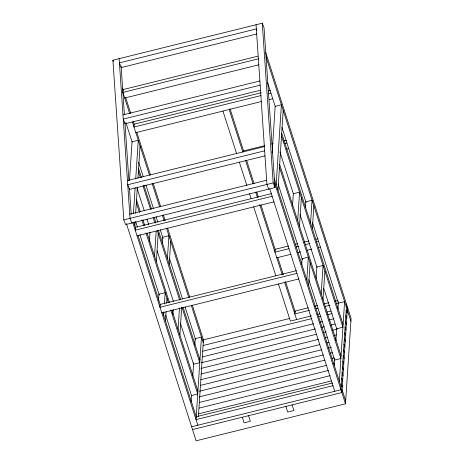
<?xml version="1.0" encoding="UTF-8"?>
<svg xmlns="http://www.w3.org/2000/svg" width="464" height="464" viewBox="0 0 464 464"><rect width="100%" height="100%" fill="white"/><g stroke="black" fill="none" stroke-linecap="round" stroke-linejoin="round"><path stroke-width="0.7" d="M129.769 113.79L122.902 92.417L123.093 89.569L257.903 56.173M129.497 180.542L132.037 141.775L138.26 140.238L135.72 179.005M133.458 213.463L135.152 187.618M134.838 225.539L135.076 221.949M135.639 213.336L137.332 187.491M137.947 178.159L140.058 145.853M149.396 241.257L150.005 232.012M154.553 256.076L156.182 231.182M156.356 261.69L158.218 233.241M158.537 300.573L158.961 294.17L165.184 292.627L164.436 304.013M162.267 243.652L162.69 237.249L168.913 235.706L167.417 258.477M163.688 315.398L163.925 311.837M165.491 321.013L166.1 311.762M166.657 303.224L166.988 298.242M169.221 264.091L170.711 241.326M172.927 314.54L173.252 309.558M178.077 329.353L179.475 308.015M179.881 334.967L181.697 307.232M191.093 401.783L191.516 395.322M192.786 375.939L193.645 362.802M194.805 345.071L195.228 338.61L201.451 337.067L196.046 419.601L332.961 385.683M198.412 416.631L203.441 339.839L192.369 305.347M272.119 152.981L275.175 106.314L281.399 104.771L276.179 184.457M277.982 190.078L283.202 110.386M292.54 205.796L293.329 193.703L299.553 192.166L297.691 220.609M299.495 226.229L301.356 197.78M301.728 264.399L302.099 258.709L308.322 257.166L306.832 279.931M305.451 207.478L305.828 201.788L312.052 200.245L310.561 223.016M308.635 285.551L310.126 262.781M312.359 228.63L313.855 205.859M316.112 278.365L316.86 266.986L323.083 265.443L321.216 293.892M323.019 299.506L324.881 271.057M334.277 365.603L334.735 358.643M335.924 340.477L336.725 328.274M337.995 308.891L338.465 301.722M339.375 381.292L344.595 301.606L336.261 303.671M346.585 304.372L340.988 389.754L191.626 426.758M347.484 307.185L341.893 392.561L192.525 429.565M126.394 223.573L196.133 440.8L345.494 403.796L351.091 318.414L265.75 52.6M112.909 60.204L262.27 23.2L264.062 27.886L274.955 187.584L125.587 224.588L123.801 219.901L112.909 60.204L113.419 61.544M256.72 33.982L121.208 67.553L119.422 62.866L256.337 28.942L256.847 30.282M122.902 92.417L258.419 58.841M124.706 98.032L258.813 64.809M122.966 114.892L259.881 80.968M260.171 85.173L123.256 119.091L125.042 123.784L260.553 90.207M261.29 92.696L134.206 124.184L134.015 127.026L261.104 95.543M268.308 90.956L270.419 90.434M268.122 93.803L270.935 93.107M135.819 132.646L261.505 101.506M269.224 99.592L272.733 98.722M243.559 150.904L264.642 145.684M271.666 143.944L273.076 143.596M283.614 140.986L286.421 140.29M127.443 180.537L264.358 146.618M284.832 143.48L286.938 142.958M264.648 150.817L127.728 184.742L129.52 189.428L265.031 155.852M286.636 149.101L288.741 148.573M129.734 214.159L266.655 180.235M123.801 219.901L273.163 182.897L262.27 23.2M271.631 193.587L135.418 227.337L135.233 230.185L272.148 196.26M137.037 235.799L273.951 201.875M288.509 246.007L275.158 249.319L274.972 252.161L289.026 248.681M295.533 244.267L297.644 243.745M303.966 242.179L308.885 240.961M315.909 239.221L318.02 238.699M296.049 246.941L298.862 246.245M305.184 244.679L309.401 243.635M316.425 241.895L318.536 241.373M276.776 257.781L290.829 254.295M297.853 252.555L300.666 251.859M306.988 250.293L311.907 249.075M318.229 247.509L320.34 246.987M296.386 270.686L160.173 304.436L159.987 307.278L296.902 273.36M161.785 312.898L298.706 278.974M308.34 307.789L294.994 311.095L294.808 313.942L309.563 310.283M314.667 306.223L317.475 305.521M323.802 303.955L328.721 302.737M335.043 301.171L337.856 300.475M315.885 308.717L317.991 308.195M325.02 306.455L329.939 305.237M202.832 339.99L289.785 318.449M311.367 315.903L290.383 321.1L278.446 283.91M317.689 314.331L319.795 313.809M326.824 312.069L331.041 311.025M203.157 345.506L311.849 318.582M318.861 316.842L320.966 316.32M327.277 314.76L332.183 313.542M202.785 351.202L313.583 323.75M319.893 322.19L322.695 321.494M329.005 319.928L333.918 318.71M202.414 356.891L315.311 328.924M321.622 327.358L324.429 326.662M330.739 325.102L334.944 324.058M201.341 362.761L316.338 334.266M323.356 332.531L326.157 331.835M332.468 330.269L337.38 329.051M200.964 368.451L318.774 339.265M325.084 337.699L327.19 337.177M334.202 335.443L336.301 334.921M201.295 373.967L319.8 344.607M326.813 342.873L328.918 342.351M200.924 379.662L321.535 349.781M328.547 348.041L331.348 347.345M200.547 385.352L323.263 354.948M330.275 353.214L332.381 352.692M199.474 391.216L324.997 360.122M332.009 358.382L334.109 357.86M199.102 396.911L326.726 365.29M333.036 363.73L334.44 363.382M199.427 402.427L328.454 370.463M199.056 408.123L330.188 375.631M198.685 413.813L331.215 380.979M196.231 416.753L332.444 383.009M273.163 182.897L274.955 187.584M268.731 189.126L266.939 184.44L256.047 24.743M131.811 223.051L130.024 218.358L119.132 58.661M266.046 56.95L346.399 307.22M347.298 310.027L350.906 321.262M346.208 310.068L347.113 312.875M345.837 315.758L346.741 318.565M345.465 321.453L346.364 324.261M267.566 82.627L275.314 106.755M281.955 127.438L306.083 202.588M312.504 222.581L338.401 303.247M345.088 327.143L345.993 329.95M281.706 133.156L343.099 324.371M281.52 136.004L342.913 327.219L336.69 328.761L323.663 288.179M344.717 332.833L345.622 335.64M344.346 338.529L345.245 341.336M343.975 344.218L344.874 347.026M343.598 349.908L344.503 352.721M279.937 151.989L293.41 193.946M300.034 214.583L317.04 267.542M343.227 355.604L344.126 358.411M279.659 164.465L341.052 355.679M342.855 361.294L343.754 364.101M279.473 167.307L340.866 358.527L334.643 360.064L308.804 279.589M342.478 366.989L343.383 369.796M342.107 372.679L343.012 375.486M341.736 378.369L342.635 381.176M278.104 183.982L302.4 259.643M341.365 384.064L342.264 386.872M274.352 178.773L341.173 386.906M342.078 389.719L345.686 400.948M274.647 183.123L345.494 403.796M269.752 188.802L334.764 391.297M230.022 108.733L243.728 151.432M246.604 160.382L254.121 183.796M256.778 192.061L258.32 196.881M260.977 205.146L275.349 249.91M277.779 257.485L283.307 274.7M285.517 281.59L295.394 312.342M229.17 109.516L242.881 152.209M245.531 160.474L253.054 183.889M255.705 192.154L257.474 197.664M259.683 204.549L282.24 274.792M284.67 282.367L296.606 319.557M222.946 111.058L236.657 153.752M239.308 162.017L246.831 185.432M249.481 193.697L251.03 198.517M253.68 206.782L275.79 275.645M292.105 404.898L293.909 410.512L287.686 412.055L285.882 406.441M248.542 415.692L250.34 421.306L244.116 422.849L242.318 417.235M122.606 88.067L123.273 90.132M125.709 97.724L130.802 113.587M133.238 121.174L134.345 124.625M136.781 132.211L150.51 174.98M153.172 183.257L160.701 206.712M163.357 214.989L165.132 220.504M167.568 228.091L189.712 297.07M132.426 122.061L149.466 175.148M152.122 183.425L159.651 206.863M162.307 215.139L164.076 220.655M166.512 228.236L188.871 297.871M191.301 305.457L203.255 342.687M125.976 122.914L132.176 142.222M138.597 162.214L143.243 176.691M145.899 184.962L153.427 208.406M156.084 216.676L157.853 222.192M160.289 229.779L163.09 238.502M169.366 258.048L182.422 298.723M185.078 306.994L195.634 339.857M138.568 168.618L141.439 177.561M143.869 185.13L151.6 209.2M154.251 217.454L155.794 222.268M158.444 230.527L180.531 299.309M183.181 307.562L199.961 359.838M138.382 171.465L140.372 177.654M143.022 185.907L150.527 209.299M153.178 217.552L154.947 223.051M157.215 230.121L179.678 300.092M182.108 307.655L199.775 362.68L193.552 364.223L180.305 322.956M137.019 188.14L144.304 210.836M146.955 219.089L148.724 224.593M157.116 250.734L173.455 301.629M136.52 199.926L140.273 211.619M142.924 219.872L144.687 225.376M147.117 232.94L169.424 302.412M171.854 309.981L197.913 391.14M136.335 202.774L139.426 212.402M141.851 219.965L143.62 225.469M146.05 233.038L168.351 302.505M170.781 310.074L197.728 393.988L191.499 395.531L165.665 315.056M135.627 221.508L137.396 227.012M139.826 234.575L159.256 295.104M133.841 222.418L135.819 228.584M138.069 235.602L160.422 305.213M162.852 312.794L196.487 417.548M132.837 222.72L197.85 425.215M121.121 66.242L124.422 114.654M124.949 122.38L128.905 180.415M129.45 188.361L131.219 214.38"/></g></svg>
